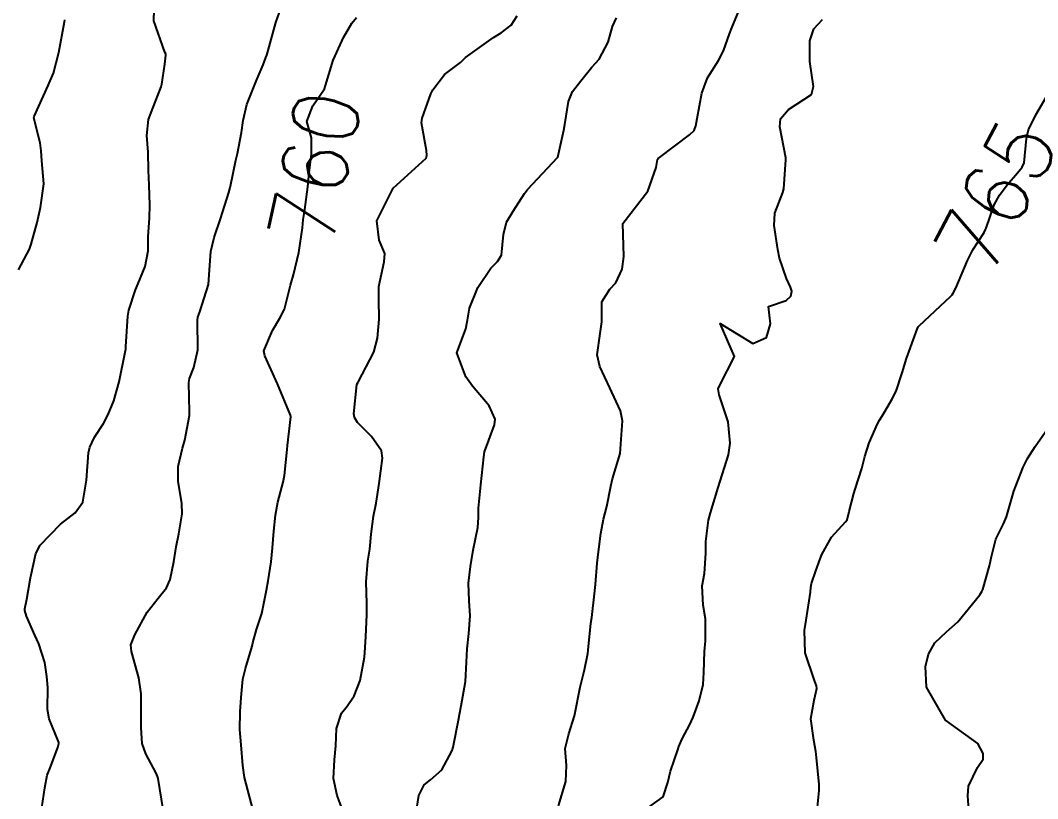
# Model space of a CAD drawing. Header units: metres. Extents: x 298520 to 308411, y 7433745 to 7450750.
# Drawn here: x 302978.4 to 303040.3, y 7440895.9 to 7440943.3 of the extents above; entities that cross this region are included whole.
import ezdxf
from ezdxf.enums import TextEntityAlignment as Align

# ---------------------------------------------------------------- set-up
doc = ezdxf.new("R2010")
doc.units = ezdxf.units.M
doc.header["$LTSCALE"] = 10
for name, color, linetype in [('Cotas', 45, 'Continuous'), ('Curvas de Nivel 1m', 11, 'Continuous'), ('Curvas de Nivel 5m', 15, 'Continuous')]:
    doc.layers.add(name, color=color, linetype=linetype)
doc.styles.add('Style-STANDARD', font='STANDARD.shx')

msp = doc.modelspace()

# ---------------------------------------------------------------- linework, layer by layer
at = {"layer": 'Curvas de Nivel 1m', "flags": 128}
for points, elevation in [([(302987.057, 7440895.276), (302986.751, 7440897.16), (302986.717, 7440897.279), (302986.635, 7440897.479), (302986.017, 7440898.659), (302985.789, 7440899.293), (302985.717, 7440900.244), (302985.723, 7440901.294), (302985.715, 7440902.317), (302985.584, 7440903.297), (302985.144, 7440904.887), (302985.102, 7440905.304), (302985.346, 7440905.908), (302986.096, 7440907.29), (302986.762, 7440908.143), (302987.268, 7440908.775), (302987.495, 7440909.273), (302987.716, 7440910.343), (302987.864, 7440911.269), (302988.02, 7440912.059), (302988.225, 7440913.266), (302988.189, 7440913.91), (302987.974, 7440915.269), (302987.978, 7440916.153), (302988.239, 7440917.266), (302988.374, 7440917.769), (302988.662, 7440919.262), (302988.672, 7440919.486), (302988.625, 7440921.263), (302988.674, 7440921.514), (302988.932, 7440922.178), (302989.163, 7440923.257), (302989.161, 7440925.066), (302989.178, 7440925.257), (302989.302, 7440925.581), (302989.824, 7440927.248), (302989.881, 7440928.126), (302989.955, 7440929.246), (302990.16, 7440930.109), (302990.55, 7440931.237), (302991.059, 7440932.84), (302991.14, 7440933.152), (302991.157, 7440933.229), (302991.495, 7440934.818), (302991.595, 7440935.225), (302991.828, 7440936.5), (302991.923, 7440937.222), (302992.152, 7440938.19), (302992.559, 7440939.216), (302992.733, 7440939.62), (302993.154, 7440940.612), (302993.311, 7440941.057), (302993.369, 7440941.207), (302993.457, 7440941.497), (302993.912, 7440943.199), (302994.326, 7440944.325)], 759), ([(302979.679, 7440895.364), (302979.862, 7440896.598), (302980.008, 7440897.359), (302980.194, 7440897.802), (302980.658, 7440899.051), (302980.718, 7440899.294), (302980.709, 7440899.35), (302980.664, 7440899.46), (302980.114, 7440900.795), (302980.031, 7440901.36), (302980.032, 7440902.696), (302979.99, 7440903.361), (302979.851, 7440904.227), (302979.501, 7440905.368), (302979.257, 7440905.891), (302978.749, 7440907.035), (302978.637, 7440907.381), (302978.637, 7440907.498), (302978.76, 7440908.08), (302978.989, 7440909.377), (302979.308, 7440910.86), (302979.566, 7440911.369), (302980.816, 7440912.651), (302981.7, 7440913.341), (302982.178, 7440913.991), (302982.394, 7440915.335), (302982.524, 7440916.988), (302982.598, 7440917.333), (302982.879, 7440917.936), (302983.427, 7440918.785), (302983.718, 7440919.322), (302984.06, 7440920.164), (302984.387, 7440921.315), (302984.751, 7440923.113), (302984.782, 7440923.302), (302984.793, 7440923.455), (302984.906, 7440925.301), (302984.977, 7440925.667), (302985.376, 7440926.909), (302985.531, 7440927.295), (302985.968, 7440928.326), (302986.144, 7440929.289), (302986.157, 7440930.158), (302986.222, 7440931.288), (302986.25, 7440932.089), (302986.209, 7440933.289), (302986.178, 7440934.188), (302986.142, 7440935.29), (302986.077, 7440936.317), (302986.166, 7440937.289), (302986.426, 7440937.981), (302986.947, 7440939.282), (302986.981, 7440939.436), (302987.154, 7440940.664), (302987.228, 7440941.213), (302987.218, 7440941.279), (302987.164, 7440941.394), (302986.492, 7440943.287), (302986.51, 7440943.966)], 758), ([(302998.014, 7440895.146), (302997.655, 7440896.118), (302997.425, 7440897.152), (302997.49, 7440898.306), (302997.57, 7440899.151), (302997.606, 7440900.213), (302997.928, 7440901.148), (302998.264, 7440901.568), (302998.694, 7440902.2), (302999.064, 7440903.135), (302999.313, 7440904.542), (302999.361, 7440905.131), (302999.406, 7440905.797), (302999.469, 7440907.129), (302999.455, 7440907.825), (302999.412, 7440909.13), (302999.52, 7440910.401), (302999.641, 7440911.127), (302999.72, 7440912.034), (302999.875, 7440913.124), (303000.037, 7440913.92), (303000.22, 7440915.12), (303000.415, 7440916.664), (303000.346, 7440917.118), (302999.743, 7440917.989), (302998.89, 7440918.835), (302998.704, 7440919.142), (302998.676, 7440919.362), (302998.853, 7440921.141), (302998.867, 7440921.197), (302998.925, 7440921.299), (302999.893, 7440923.126), (303000.112, 7440923.966), (303000.205, 7440925.122), (303000.188, 7440926.325), (303000.187, 7440927.122), (303000.516, 7440928.625), (303000.559, 7440929.117), (303000.202, 7440929.945), (303000.077, 7440931.124), (303001.063, 7440933.11), (303003.081, 7440934.941), (303003.123, 7440935.09), (303003.088, 7440935.396), (303002.795, 7440937.093), (303002.835, 7440937.373), (303003.124, 7440938.224), (303003.365, 7440938.853), (303003.484, 7440939.086), (303004.191, 7440940.036), (303005.158, 7440940.756), (303005.317, 7440940.912), (303005.472, 7440941.065), (303007.175, 7440942.288), (303007.648, 7440942.566), (303008.25, 7440943.029), (303008.619, 7440943.595)], 761), ([(303011.128, 7440895.502), (303011.572, 7440896.986), (303011.605, 7440897.948), (303011.534, 7440898.987), (303011.765, 7440899.885), (303012.101, 7440900.979), (303012.449, 7440902.723), (303012.515, 7440902.973), (303012.556, 7440903.121), (303012.715, 7440903.78), (303012.918, 7440904.78), (303012.937, 7440904.968), (303013.097, 7440906.619), (303013.156, 7440906.966), (303013.324, 7440908.408), (303013.375, 7440908.964), (303013.489, 7440910.266), (303013.554, 7440910.962), (303013.705, 7440912.07), (303013.871, 7440912.96), (303014.063, 7440913.729), (303014.318, 7440914.955), (303014.406, 7440915.406), (303014.873, 7440916.95), (303015.032, 7440918.948), (303014.902, 7440919.554), (303014.256, 7440920.957), (303013.65, 7440922.248), (303013.485, 7440922.965), (303013.669, 7440924.249), (303013.761, 7440924.962), (303013.762, 7440926.181), (303014.247, 7440926.957), (303014.613, 7440927.338), (303015.005, 7440928.169), (303015.11, 7440928.949), (303015.043, 7440930.95), (303016.563, 7440932.928), (303017.077, 7440934.365), (303017.152, 7440934.85), (303017.192, 7440934.919), (303018.277, 7440935.727), (303019.105, 7440936.35), (303019.391, 7440936.613), (303019.498, 7440936.894), (303019.565, 7440937.341), (303019.86, 7440938.889), (303020.206, 7440939.826), (303020.873, 7440940.874), (303021.169, 7440941.459), (303021.542, 7440942.503), (303021.685, 7440942.865), (303022.119, 7440943.935)], 763), ([(302978.265, 7440928.123), (302978.92, 7440929.381), (302978.95, 7440929.445), (302979.018, 7440929.7), (302979.394, 7440931.018), (302979.474, 7440931.374), (302979.598, 7440931.921), (302979.793, 7440933.369), (302979.685, 7440934.77), (302979.627, 7440935.372), (302979.584, 7440935.859), (302979.195, 7440937.379), (302979.2, 7440937.465), (302980.07, 7440939.366), (302980.394, 7440940.111), (302980.718, 7440941.357), (302981.063, 7440943.233), (302981.086, 7440943.351)], 757), ([(303002.471, 7440895.092), (303002.623, 7440896.132), (303002.951, 7440896.765), (303003.337, 7440897.083), (303004.019, 7440897.697), (303004.651, 7440898.858), (303004.713, 7440899.069), (303005.033, 7440900.709), (303005.1, 7440901.064), (303005.208, 7440901.582), (303005.457, 7440903.059), (303005.531, 7440904.248), (303005.566, 7440905.058), (303005.668, 7440905.982), (303005.756, 7440907.055), (303005.689, 7440907.983), (303005.65, 7440909.057), (303005.767, 7440910.077), (303005.943, 7440911.053), (303006.214, 7440912.447), (303006.259, 7440913.048), (303006.259, 7440913.621), (303006.403, 7440915.047), (303006.574, 7440916.749), (303006.625, 7440917.044), (303006.88, 7440917.766), (303007.238, 7440918.688), (303007.265, 7440919.036), (303006.905, 7440919.853), (303005.887, 7440921.056), (303005.487, 7440921.62), (303004.943, 7440923.07), (303005.492, 7440924.535), (303005.583, 7440925.061), (303005.717, 7440925.796), (303006.216, 7440927.052), (303007.005, 7440928.231), (303007.405, 7440928.64), (303007.655, 7440929.034), (303007.787, 7440930.277), (303007.97, 7440931.031), (303008.367, 7440931.709), (303009.06, 7440932.778), (303009.243, 7440933.017), (303011.083, 7440934.99), (303011.449, 7440936.645), (303011.513, 7440936.986), (303011.727, 7440938.383), (303011.988, 7440938.981), (303012.485, 7440939.634), (303013.155, 7440940.472), (303013.394, 7440940.734), (303013.596, 7440940.966), (303014.149, 7440941.985), (303014.415, 7440942.958), (303014.66, 7440943.484)], 762), ([(303016.618, 7440895.42), (303017.491, 7440896.044), (303017.787, 7440896.908), (303017.937, 7440897.61), (303018.385, 7440898.903), (303018.454, 7440899.104), (303018.663, 7440899.568), (303019.126, 7440900.446), (303019.329, 7440900.894), (303019.692, 7440901.891), (303019.944, 7440902.888), (303019.984, 7440903.617), (303020.017, 7440904.887), (303020.08, 7440905.546), (303020.081, 7440906.887), (303019.943, 7440907.707), (303019.878, 7440908.889), (303020.022, 7440909.65), (303020.09, 7440910.887), (303020.097, 7440911.6), (303020.264, 7440912.886), (303020.374, 7440913.34), (303020.853, 7440914.88), (303021.472, 7440916.871), (303021.584, 7440917.573), (303021.457, 7440918.872), (303020.918, 7440920.525), (303020.844, 7440920.881), (303020.925, 7440921.067), (303021.832, 7440922.861), (303020.963, 7440924.87), (303022.951, 7440923.645), (303023.79, 7440924.007), (303024.028, 7440924.839), (303023.919, 7440925.901), (303024.984, 7440926.268), (303025.276, 7440926.538), (303025.323, 7440926.825), (303025.241, 7440927.072), (303025.001, 7440927.595), (303024.586, 7440928.834), (303024.488, 7440929.368), (303024.261, 7440930.838), (303024.303, 7440931.585), (303024.782, 7440932.833), (303024.839, 7440933.059), (303024.966, 7440934.831), (303024.96, 7440934.956), (303024.605, 7440936.835), (303024.633, 7440937.32), (303025.124, 7440937.895), (303026.524, 7440938.809), (303026.66, 7440939.287), (303026.418, 7440940.811), (303026.434, 7440942.069), (303026.679, 7440942.808), (303027.189, 7440943.366)], 764), ([(303036.139, 7440894.687), (303036.043, 7440896.104), (303036.089, 7440896.688), (303036.644, 7440897.825), (303036.98, 7440898.346), (303036.983, 7440898.677), (303036.662, 7440899.283), (303034.683, 7440900.71), (303033.53, 7440902.722), (303033.466, 7440903.978), (303033.658, 7440904.721), (303034.032, 7440905.425), (303034.747, 7440906.085), (303035.43, 7440906.7), (303036.77, 7440908.344), (303036.905, 7440908.545), (303036.954, 7440908.678), (303037.358, 7440910.11), (303037.48, 7440910.673), (303037.751, 7440911.733), (303038.208, 7440912.666), (303038.4, 7440913.092), (303038.843, 7440914.66), (303039.41, 7440916.109), (303039.68, 7440916.652), (303040.153, 7440917.374), (303040.891, 7440918.451)], 766)]:
    msp.add_lwpolyline(points, dxfattribs=dict(at, elevation=elevation))
at = {"layer": 'Curvas de Nivel 5m', "flags": 128}
for points, elevation in [([(302992.529, 7440895.296), (302992.009, 7440897.216), (302991.91, 7440897.948), (302991.816, 7440899.218), (302991.734, 7440900.153), (302991.743, 7440901.219), (302991.817, 7440902.094), (302991.922, 7440903.218), (302992.067, 7440903.862), (302992.474, 7440905.213), (302992.528, 7440905.419), (302992.743, 7440906.224), (302992.994, 7440906.964), (302993.067, 7440907.207), (302993.351, 7440908.62), (302993.454, 7440909.203), (302993.645, 7440910.347), (302993.724, 7440911.201), (302993.802, 7440912.212), (302993.906, 7440913.199), (302994.047, 7440913.986), (302994.361, 7440915.195), (302994.439, 7440915.612), (302994.608, 7440917.193), (302994.632, 7440917.435), (302994.826, 7440919.191), (302994.809, 7440919.276), (302994.029, 7440921.199), (302993.252, 7440922.894), (302993.195, 7440923.207), (302993.717, 7440924.447), (302994.157, 7440925.198), (302994.439, 7440925.735), (302994.824, 7440927.192), (302994.853, 7440927.333), (302994.999, 7440927.83), (302995.322, 7440929.185), (302995.536, 7440930.682), (302995.587, 7440931.182), (302995.683, 7440931.815), (302995.873, 7440933.178), (302995.942, 7440934.047), (302996.102, 7440935.175), (302996.093, 7440936.166), (302995.813, 7440937.173), (302996.178, 7440938.114), (302996.876, 7440939.163), (302996.949, 7440939.349), (302997.146, 7440940.019), (302997.421, 7440940.895), (302997.523, 7440941.156), (302998.04, 7440942.286), (302998.555, 7440943.146), (302998.829, 7440943.501)], 760), ([(303026.837, 7440894.798), (303027.005, 7440896.42), (303026.995, 7440896.796), (303026.811, 7440898.639), (303026.793, 7440898.799), (303026.663, 7440899.49), (303026.494, 7440900.803), (303026.694, 7440901.923), (303026.858, 7440902.641), (303026.835, 7440902.799), (303026.708, 7440903.119), (303026.149, 7440904.809), (303026.109, 7440906.172), (303026.209, 7440906.808), (303026.462, 7440908.497), (303026.496, 7440908.804), (303026.537, 7440909.043), (303026.788, 7440909.8), (303027.056, 7440910.54), (303027.159, 7440910.796), (303027.754, 7440911.85), (303028.606, 7440912.782), (303028.698, 7440912.907), (303028.829, 7440913.417), (303029.103, 7440914.515), (303029.189, 7440914.777), (303029.59, 7440916.045), (303029.766, 7440916.771), (303030.045, 7440917.605), (303030.556, 7440918.763), (303030.67, 7440918.988), (303030.902, 7440919.369), (303031.421, 7440920.247), (303031.673, 7440920.749), (303032.049, 7440921.859), (303032.31, 7440922.739), (303032.961, 7440924.512), (303033.032, 7440924.66), (303033.086, 7440924.729), (303034.055, 7440925.641), (303034.99, 7440926.505), (303035.089, 7440926.61), (303035.155, 7440926.708), (303035.314, 7440927.023), (303036.015, 7440928.695), (303036.353, 7440929.36), (303037.039, 7440930.412), (303037.125, 7440930.596), (303037.153, 7440930.679), (303037.651, 7440932.08), (303037.97, 7440932.671), (303038.434, 7440933.301), (303039.077, 7440934.048), (303039.349, 7440934.389), (303039.465, 7440934.656), (303039.624, 7440936.136), (303039.734, 7440936.654), (303040.193, 7440937.578), (303040.809, 7440938.643)], 765)]:
    msp.add_lwpolyline(points, dxfattribs=dict(at, elevation=elevation))

# ---------------------------------------------------------------- texts
at = {"layer": 'Cotas', "style": 'Style-STANDARD'}
for s, rotation, p in [('760', 78.09032, (302996.309, 7440934.364, 760)), ('765', 62.30007, (303037.767, 7440932.655, 765))]:
    msp.add_text(s, height=4, rotation=rotation, dxfattribs=at).set_placement(p, align=Align.MIDDLE_CENTER)

doc.saveas('drawing.dxf')
